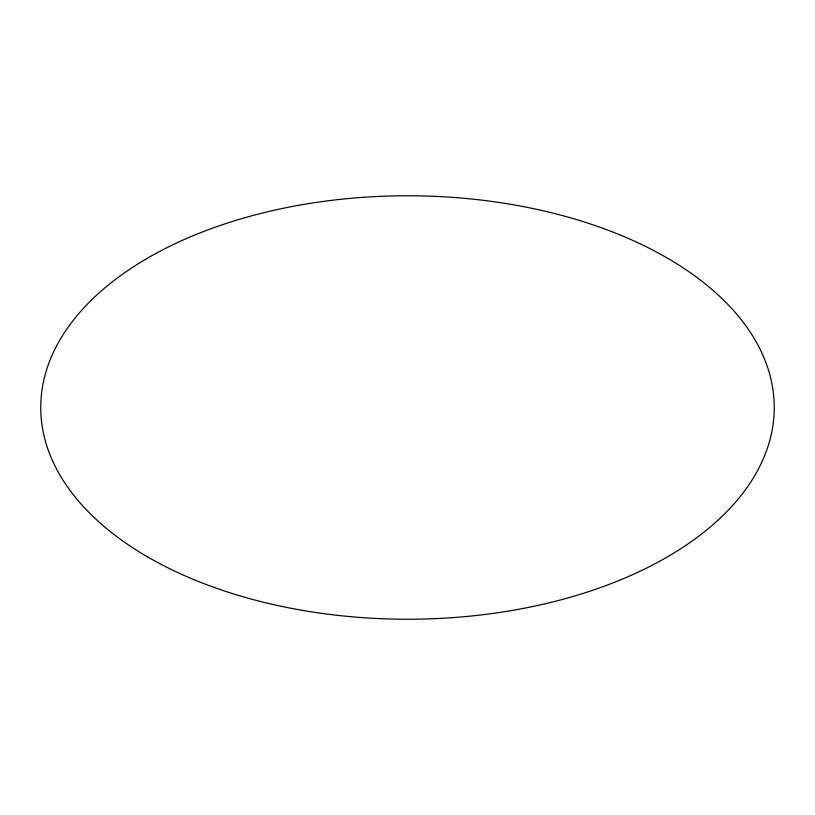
<?xml version="1.0" encoding="UTF-8"?>
<svg xmlns="http://www.w3.org/2000/svg" width="815" height="815" viewBox="0 0 815 815"><rect width="100%" height="100%" fill="white"/><g stroke="black" fill="none" stroke-linecap="round" stroke-linejoin="round"><path stroke-width="1.22" d="M148.167 557.226A366.75 211.737 0 0 0 761.75 462.299A366.75 211.737 0 0 0 312.583 202.976A366.75 211.737 0 0 0 148.167 557.226"/></g></svg>
